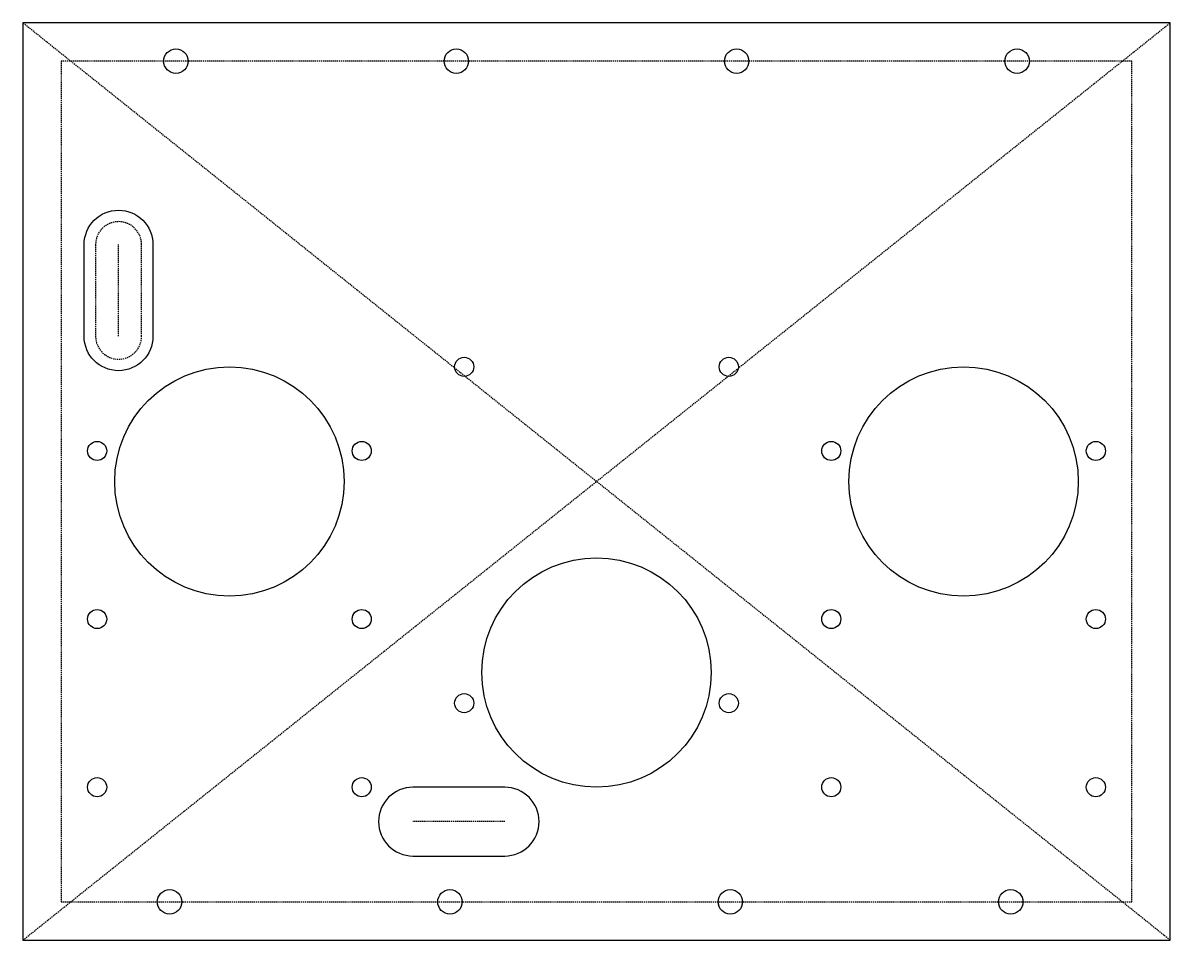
# Model space of a CAD drawing. Header units: millimetres. Extents: x -75 to 75, y -60 to 60.
import ezdxf

# ---------------------------------------------------------------- set-up
doc = ezdxf.new("R2010")
doc.units = ezdxf.units.MM
doc.linetypes.add('DASHED', pattern=[0.2067, 0.1654, -0.0413])

msp = doc.modelspace()

# ---------------------------------------------------------------- linework, layer by layer
at = {"color": 2, "linetype": 'DASHED', "lineweight": 25, "true_color": 0xffff00}
for p, q in [((-75, -60), (75, 60)), ((75, -60), (-75, 60)), ((70, 55), (-70, 55)), ((-70, 55), (-70, -55)), ((70, -55), (70, 55)), ((-65.5, 31), (-65.5, 19)), ((-62.5, 19), (-62.5, 31)), ((-59.5, 19), (-59.5, 31)), ((-12, -44.5), (-24, -44.5)), ((-70, -55), (70, -55))]:
    msp.add_line(p, q, dxfattribs=at)
msp.add_lwpolyline([(-75, -60), (75, -60), (75, 60), (-75, 60)], close=True)
for points in [[(-58, 31), (-58, 19, -1), (-67, 19), (-67, 31, -1)], [(-12, -40), (-24, -40, 1), (-24, -49), (-12, -49, 1)]]:
    msp.add_lwpolyline(points, format="xyb", close=True)
for centre, radius in [((-55, 55), 1.6), ((-18.33, 55), 1.6), ((18.33, 55), 1.6), ((55, 55), 1.6), ((-17.3, 15), 1.25), ((17.3, 15), 1.25), ((-48, 0), 15), ((48, 0), 15), ((-65.3, 4), 1.25), ((-30.7, 4), 1.25), ((30.7, 4), 1.25), ((65.3, 4), 1.25), ((0, -25), 15), ((-65.3, -18), 1.25), ((-30.7, -18), 1.25), ((30.7, -18), 1.25), ((65.3, -18), 1.25), ((-17.3, -29), 1.25), ((17.3, -29), 1.25), ((-65.3, -40), 1.25), ((-30.7, -40), 1.25), ((30.7, -40), 1.25), ((65.3, -40), 1.25), ((-55.83, -55), 1.6), ((-19.16, -55), 1.6), ((17.5, -55), 1.6), ((54.17, -55), 1.6)]:
    msp.add_circle(centre, radius)
for centre, start, end in [((-62.5, 31), 0, 180), ((-62.5, 19), 180, 0)]:
    msp.add_arc(centre, 3, start, end, dxfattribs=at)

doc.saveas('drawing.dxf')
